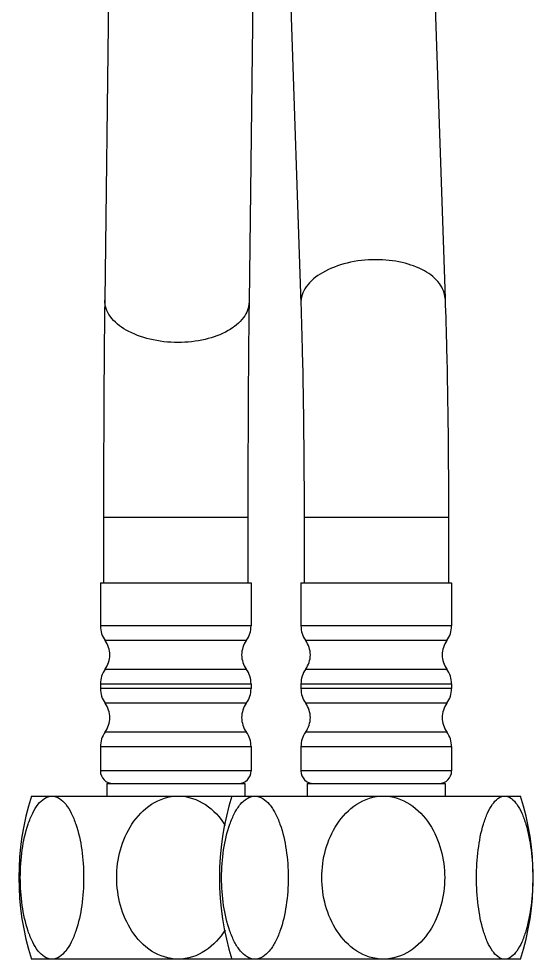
# Model space of a CAD drawing. Header units: millimetres. Extents: x 15183 to 15777, y -3358 to -2518.
# Drawn here: x 15290.3 to 15331.3, y -3193.5 to -3118.6 of the extents above; entities that cross this region are included whole.
import ezdxf

# ---------------------------------------------------------------- set-up
doc = ezdxf.new("R2010")
doc.units = ezdxf.units.MM

msp = doc.modelspace()

# ---------------------------------------------------------------- linework, layer by layer
at = {"color": 7, "linetype": 'Continuous'}
for p, q in [((15297.469, -3113.646), (15297.138, -3140.993)), ((15323.323, -3113.52), (15324.253, -3140.868)), ((15308.968, -3113.785), (15308.637, -3141.133)), ((15311.83, -3113.911), (15312.76, -3141.259)), ((15297.043, -3158.27), (15308.543, -3158.27)), ((15297.043, -3158.27), (15297.043, -3163.508)), ((15308.543, -3158.27), (15308.543, -3163.508)), ((15313.02, -3158.27), (15324.52, -3158.27)), ((15313.02, -3158.27), (15313.02, -3163.508)), ((15324.52, -3158.27), (15324.52, -3163.508)), ((15296.793, -3163.508), (15308.793, -3163.508)), ((15296.793, -3163.508), (15296.793, -3166.947)), ((15308.793, -3163.508), (15308.793, -3166.947)), ((15312.77, -3163.508), (15324.77, -3163.508)), ((15312.77, -3163.508), (15312.77, -3166.947)), ((15324.77, -3163.508), (15324.77, -3166.947)), ((15308.793, -3166.947), (15296.793, -3166.947)), ((15324.77, -3166.947), (15312.77, -3166.947)), ((15308.418, -3168.113), (15297.168, -3168.113)), ((15324.395, -3168.113), (15313.145, -3168.113)), ((15297.168, -3170.403), (15308.418, -3170.403)), ((15313.145, -3170.403), (15324.395, -3170.403)), ((15296.793, -3171.569), (15308.793, -3171.569)), ((15296.793, -3171.569), (15296.793, -3171.947)), ((15308.793, -3171.947), (15296.793, -3171.947)), ((15308.793, -3171.569), (15308.793, -3171.947)), ((15312.77, -3171.569), (15324.77, -3171.569)), ((15312.77, -3171.569), (15312.77, -3171.947)), ((15324.77, -3171.947), (15312.77, -3171.947)), ((15324.77, -3171.569), (15324.77, -3171.947)), ((15308.418, -3173.113), (15297.168, -3173.113)), ((15324.395, -3173.113), (15313.145, -3173.113)), ((15297.168, -3175.403), (15308.418, -3175.403)), ((15313.145, -3175.403), (15324.395, -3175.403)), ((15296.793, -3176.569), (15308.793, -3176.569)), ((15296.793, -3176.569), (15296.793, -3178.508)), ((15308.793, -3176.569), (15308.793, -3178.508)), ((15312.77, -3176.569), (15324.77, -3176.569)), ((15312.77, -3176.569), (15312.77, -3178.508)), ((15324.77, -3176.569), (15324.77, -3178.508)), ((15308.793, -3178.508), (15296.793, -3178.508)), ((15324.77, -3178.508), (15312.77, -3178.508)), ((15297.293, -3179.508), (15308.293, -3179.508)), ((15297.293, -3179.508), (15297.293, -3180.508)), ((15308.293, -3179.508), (15308.293, -3180.508)), ((15313.27, -3179.508), (15324.27, -3179.508)), ((15313.27, -3179.508), (15313.27, -3180.508)), ((15324.27, -3179.508), (15324.27, -3180.508)), ((15291.294, -3180.508), (15330.27, -3180.508)), ((15330.27, -3193.508), (15291.294, -3193.508))]:
    msp.add_line(p, q, dxfattribs=at)
for centre, radius, start, end in [((16687.739, -3157.227), 1390.696, 179.331183, 180.042999), ((16687.879, -3157.228), 1379.336, 179.331427, 180.043315), ((15298.793, -3166.947), 2, 180, 215.65909), ((15306.793, -3166.947), 2, 324.34091, 0), ((15314.77, -3166.947), 2, 180, 215.65909), ((15322.77, -3166.947), 2, 324.34091, 0), ((15295.543, -3169.279), 2, 0.59003, 35.65909), ((15310.043, -3169.279), 2, 144.34091, 179.40997), ((15311.52, -3169.279), 2, 0.59003, 35.65909), ((15326.02, -3169.279), 2, 144.34091, 179.40997), ((15295.543, -3169.237), 2, 324.34091, 359.40997), ((15310.043, -3169.237), 2, 180.59003, 215.65909), ((15311.52, -3169.237), 2, 324.34091, 359.40997), ((15326.02, -3169.237), 2, 180.59003, 215.65909), ((15298.793, -3171.569), 2, 144.34091, 180), ((15306.793, -3171.569), 2, 0, 35.65909), ((15314.77, -3171.569), 2, 144.34091, 180), ((15322.77, -3171.569), 2, 0, 35.65909), ((15298.793, -3171.947), 2, 180, 215.65909), ((15306.793, -3171.947), 2, 324.34091, 0), ((15314.77, -3171.947), 2, 180, 215.65909), ((15322.77, -3171.947), 2, 324.34091, 0), ((15295.543, -3174.279), 2, 0.59003, 35.65909), ((15310.043, -3174.279), 2, 144.34091, 179.40997), ((15311.52, -3174.279), 2, 0.59003, 35.65909), ((15326.02, -3174.279), 2, 144.34091, 179.40997), ((15295.543, -3174.237), 2, 324.34091, 359.40997), ((15310.043, -3174.237), 2, 180.59003, 215.65909), ((15311.52, -3174.237), 2, 324.34091, 359.40997), ((15326.02, -3174.237), 2, 180.59003, 215.65909), ((15298.793, -3176.569), 2, 144.34091, 180), ((15306.793, -3176.569), 2, 0, 35.65909), ((15314.77, -3176.569), 2, 144.34091, 180), ((15322.77, -3176.569), 2, 0, 35.65909), ((15297.793, -3178.508), 1, 180, 270), ((15307.793, -3178.508), 1, 270, 0), ((15313.77, -3178.508), 1, 180, 270), ((15323.77, -3178.508), 1, 270, 0), ((15311.918, -3187.008), 21.625, 162.50768, 197.49232), ((15327.895, -3187.008), 21.625, 162.50768, 197.49232), ((15309.645, -3187.008), 21.625, 342.50768, 17.49232)]:
    msp.add_arc(centre, radius, start, end, dxfattribs=at)
for points, knots in [([(15318.735, -3137.765), (15317.965, -3137.765), (15316.487, -3137.931), (15314.55, -3138.65), (15313.14, -3139.745), (15312.744, -3140.796), (15312.76, -3141.259)], [0, 0, 0, 0, 0.30711, 0.586321, 0.815557, 1, 1, 1, 1]), ([(15324.253, -3140.868), (15324.238, -3140.441), (15323.846, -3139.503), (15322.552, -3138.528), (15320.783, -3137.903), (15319.44, -3137.765), (15318.735, -3137.765)], [0, 0, 0, 0, 0.187004, 0.414732, 0.6912, 1, 1, 1, 1]), ([(15302.969, -3144.361), (15302.219, -3144.361), (15300.784, -3144.204), (15298.901, -3143.516), (15297.528, -3142.46), (15297.132, -3141.445), (15297.138, -3140.993)], [0, 0, 0, 0, 0.307699, 0.585985, 0.814692, 1, 1, 1, 1]), ([(15308.637, -3141.133), (15308.631, -3141.572), (15308.237, -3142.546), (15306.905, -3143.56), (15305.082, -3144.214), (15303.695, -3144.361), (15302.969, -3144.361)], [0, 0, 0, 0, 0.18622, 0.414391, 0.6917, 1, 1, 1, 1]), ([(15312.76, -3141.259), (15312.804, -3142.553), (15312.964, -3148.222), (15313.02, -3153.894), (15313.02, -3158.27)], [0, 0, 0, 0, 0.2284, 1, 1, 1, 1]), ([(15324.253, -3140.868), (15324.298, -3142.198), (15324.462, -3147.998), (15324.52, -3153.8), (15324.52, -3158.27)], [0, 0, 0, 0, 0.22949, 1, 1, 1, 1]), ([(15290.413, -3187.008), (15290.413, -3186.266), (15290.51, -3184.825), (15290.876, -3183.1), (15291.366, -3181.891), (15291.866, -3181.023), (15292.512, -3180.508), (15292.935, -3180.508)], [0, 0, 0, 0, 0.301519, 0.585419, 0.713806, 0.827791, 1, 1, 1, 1]), ([(15292.935, -3180.508), (15293.359, -3180.508), (15294.004, -3181.023), (15294.504, -3181.891), (15294.994, -3183.1), (15295.361, -3184.825), (15295.458, -3186.266), (15295.458, -3187.008)], [0, 0, 0, 0, 0.172211, 0.286185, 0.414574, 0.69849, 1, 1, 1, 1]), ([(15298.094, -3187.008), (15298.094, -3186.262), (15298.29, -3184.761), (15299.198, -3182.683), (15300.752, -3181.006), (15302.253, -3180.508), (15302.992, -3180.508)], [0, 0, 0, 0, 0.250945, 0.501572, 0.751539, 1, 1, 1, 1]), ([(15302.992, -3180.508), (15303.75, -3180.508), (15305.287, -3181.031), (15306.331, -3182.199), (15306.739, -3182.843)], [0, 0, 0, 0, 0.49838, 1, 1, 1, 1]), ([(15306.449, -3187.008), (15306.449, -3186.266), (15306.551, -3184.822), (15306.938, -3183.096), (15307.452, -3181.888), (15307.986, -3181.011), (15308.662, -3180.508), (15309.102, -3180.508)], [0, 0, 0, 0, 0.298582, 0.580396, 0.708471, 0.822979, 1, 1, 1, 1]), ([(15309.102, -3180.508), (15309.541, -3180.508), (15310.217, -3181.011), (15310.751, -3181.888), (15311.265, -3183.096), (15311.652, -3184.822), (15311.754, -3186.266), (15311.754, -3187.008)], [0, 0, 0, 0, 0.177022, 0.29152, 0.419597, 0.701427, 1, 1, 1, 1]), ([(15314.435, -3187.008), (15314.435, -3186.262), (15314.631, -3184.761), (15315.537, -3182.684), (15317.09, -3181.007), (15318.59, -3180.508), (15319.328, -3180.508)], [0, 0, 0, 0, 0.251037, 0.501736, 0.751679, 1, 1, 1, 1]), ([(15319.328, -3180.508), (15320.067, -3180.508), (15321.567, -3181.006), (15323.119, -3182.684), (15324.026, -3184.761), (15324.222, -3186.262), (15324.222, -3187.008)], [0, 0, 0, 0, 0.248332, 0.498271, 0.748955, 1, 1, 1, 1]), ([(15326.756, -3187.008), (15326.756, -3186.267), (15326.842, -3184.829), (15327.165, -3183.109), (15327.602, -3181.895), (15328.03, -3181.051), (15328.608, -3180.508), (15328.997, -3180.508)], [0, 0, 0, 0, 0.307851, 0.596308, 0.725436, 0.838372, 1, 1, 1, 1]), ([(15328.997, -3180.508), (15329.386, -3180.508), (15329.963, -3181.051), (15330.392, -3181.895), (15330.829, -3183.109), (15331.151, -3184.829), (15331.237, -3186.267), (15331.237, -3187.008)], [0, 0, 0, 0, 0.16163, 0.274555, 0.403685, 0.692158, 1, 1, 1, 1]), ([(15292.935, -3193.508), (15292.512, -3193.508), (15291.866, -3192.993), (15291.366, -3192.125), (15290.876, -3190.916), (15290.51, -3189.191), (15290.413, -3187.75), (15290.413, -3187.008)], [0, 0, 0, 0, 0.172211, 0.286185, 0.414574, 0.69849, 1, 1, 1, 1]), ([(15295.458, -3187.008), (15295.458, -3187.75), (15295.361, -3189.191), (15294.994, -3190.916), (15294.504, -3192.125), (15294.004, -3192.993), (15293.359, -3193.508), (15292.935, -3193.508)], [0, 0, 0, 0, 0.301519, 0.585419, 0.713806, 0.827791, 1, 1, 1, 1]), ([(15302.991, -3193.508), (15302.252, -3193.508), (15300.751, -3193.009), (15299.197, -3191.332), (15298.291, -3189.254), (15298.094, -3187.754), (15298.094, -3187.008)], [0, 0, 0, 0, 0.248459, 0.498422, 0.74906, 1, 1, 1, 1]), ([(15309.102, -3193.508), (15308.662, -3193.508), (15307.986, -3193.005), (15307.452, -3192.128), (15306.938, -3190.92), (15306.551, -3189.193), (15306.449, -3187.75), (15306.449, -3187.008)], [0, 0, 0, 0, 0.177022, 0.29152, 0.419597, 0.701427, 1, 1, 1, 1]), ([(15311.754, -3187.008), (15311.754, -3187.75), (15311.652, -3189.194), (15311.265, -3190.92), (15310.751, -3192.128), (15310.217, -3193.005), (15309.541, -3193.508), (15309.102, -3193.508)], [0, 0, 0, 0, 0.298582, 0.580396, 0.708471, 0.822979, 1, 1, 1, 1]), ([(15319.328, -3193.508), (15318.59, -3193.508), (15317.09, -3193.01), (15315.537, -3191.332), (15314.631, -3189.255), (15314.435, -3187.754), (15314.435, -3187.008)], [0, 0, 0, 0, 0.248332, 0.498271, 0.748955, 1, 1, 1, 1]), ([(15324.222, -3187.008), (15324.222, -3187.754), (15324.025, -3189.255), (15323.119, -3191.332), (15321.567, -3193.009), (15320.067, -3193.508), (15319.328, -3193.508)], [0, 0, 0, 0, 0.251037, 0.501736, 0.751679, 1, 1, 1, 1]), ([(15328.997, -3193.508), (15328.608, -3193.508), (15328.031, -3192.965), (15327.602, -3192.121), (15327.165, -3190.907), (15326.842, -3189.187), (15326.756, -3187.749), (15326.756, -3187.008)], [0, 0, 0, 0, 0.16163, 0.274555, 0.403685, 0.692158, 1, 1, 1, 1]), ([(15331.237, -3187.008), (15331.237, -3187.749), (15331.151, -3189.187), (15330.829, -3190.907), (15330.392, -3192.121), (15329.963, -3192.965), (15329.386, -3193.508), (15328.997, -3193.508)], [0, 0, 0, 0, 0.307851, 0.596308, 0.725436, 0.838372, 1, 1, 1, 1]), ([(15306.739, -3191.174), (15306.33, -3191.817), (15305.287, -3192.986), (15303.748, -3193.508), (15302.991, -3193.508)], [0, 0, 0, 0, 0.501623, 1, 1, 1, 1])]:
    msp.add_open_spline(points, degree=3, knots=knots, dxfattribs=at)

doc.saveas('drawing.dxf')
